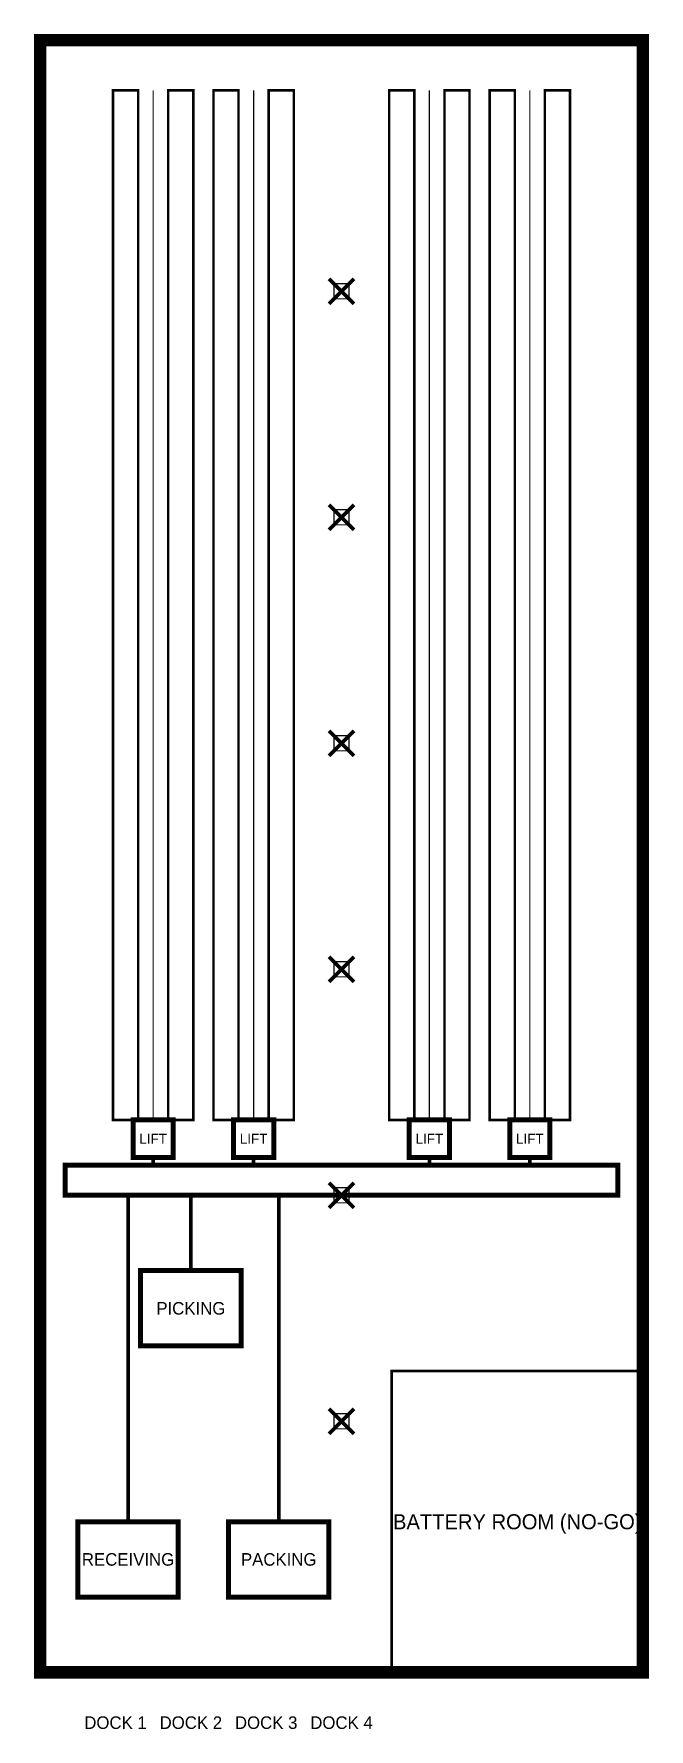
# Model space of a CAD drawing. Header units: millimetres. Extents: x -250 to 24250, y -2257 to 65250.
import ezdxf
from ezdxf.enums import TextEntityAlignment as Align

# ---------------------------------------------------------------- set-up
doc = ezdxf.new("R2010")
doc.units = ezdxf.units.MM
for name, color, linetype in [('COLUMNS', 2, 'Continuous'), ('CONVEYORS', 4, 'Continuous'), ('EQUIPMENT', 1, 'Continuous'), ('RACKS', 3, 'Continuous'), ('TEXT', 7, 'Continuous'), ('WALLS', 6, 'Continuous'), ('ZONES', 5, 'Continuous')]:
    doc.layers.add(name, color=color, linetype=linetype)

msp = doc.modelspace()

# ---------------------------------------------------------------- linework, layer by layer
at = {"layer": 'COLUMNS', "const_width": 150}
for points in [[(11500, 54500), (12500, 55500)], [(11500, 55500), (12500, 54500)], [(11500, 45500), (12500, 46500)], [(11500, 46500), (12500, 45500)], [(11500, 36500), (12500, 37500)], [(11500, 37500), (12500, 36500)], [(11500, 27500), (12500, 28500)], [(11500, 28500), (12500, 27500)], [(11500, 18500), (12500, 19500)], [(11500, 19500), (12500, 18500)], [(11500, 9500), (12500, 10500)], [(11500, 10500), (12500, 9500)]]:
    msp.add_lwpolyline(points, dxfattribs=at)
at = {"layer": 'COLUMNS', "const_width": 50}
for points in [[(11700, 54700), (12300, 54700), (12300, 55300), (11700, 55300)], [(11700, 45700), (12300, 45700), (12300, 46300), (11700, 46300)], [(11700, 36700), (12300, 36700), (12300, 37300), (11700, 37300)], [(11700, 27700), (12300, 27700), (12300, 28300), (11700, 28300)], [(11700, 18700), (12300, 18700), (12300, 19300), (11700, 19300)], [(11700, 9700), (12300, 9700), (12300, 10300), (11700, 10300)]]:
    msp.add_lwpolyline(points, close=True, dxfattribs=at)
at = {"layer": 'CONVEYORS', "const_width": 200}
msp.add_lwpolyline([(1000, 19000), (23000, 19000), (23000, 20200), (1000, 20200)], close=True, dxfattribs=at)
at = {"layer": 'CONVEYORS', "const_width": 150}
for points in [[(4500, 20200), (4500, 20500)], [(8500, 20200), (8500, 20500)], [(15500, 20200), (15500, 20500)], [(19500, 20200), (19500, 20500)], [(3500, 6000), (3500, 19000)], [(6000, 16000), (6000, 19000)], [(9500, 6000), (9500, 19000)]]:
    msp.add_lwpolyline(points, dxfattribs=at)
at = {"layer": 'EQUIPMENT', "const_width": 200}
for points in [[(3700, 20500), (5300, 20500), (5300, 22000), (3700, 22000)], [(7700, 20500), (9300, 20500), (9300, 22000), (7700, 22000)], [(14700, 20500), (16300, 20500), (16300, 22000), (14700, 22000)], [(18700, 20500), (20300, 20500), (20300, 22000), (18700, 22000)], [(4000, 13000), (8000, 13000), (8000, 16000), (4000, 16000)], [(1500, 3000), (5500, 3000), (5500, 6000), (1500, 6000)], [(7500, 3000), (11500, 3000), (11500, 6000), (7500, 6000)]]:
    msp.add_lwpolyline(points, close=True, dxfattribs=at)
at = {"layer": 'RACKS', "const_width": 100}
for points in [[(2900, 22000), (3900, 22000), (3900, 63000), (2900, 63000)], [(5100, 22000), (6100, 22000), (6100, 63000), (5100, 63000)], [(6900, 22000), (7900, 22000), (7900, 63000), (6900, 63000)], [(9100, 22000), (10100, 22000), (10100, 63000), (9100, 63000)], [(13900, 22000), (14900, 22000), (14900, 63000), (13900, 63000)], [(16100, 22000), (17100, 22000), (17100, 63000), (16100, 63000)], [(17900, 22000), (18900, 22000), (18900, 63000), (17900, 63000)], [(20100, 22000), (21100, 22000), (21100, 63000), (20100, 63000)]]:
    msp.add_lwpolyline(points, close=True, dxfattribs=at)
at = {"layer": 'RACKS', "const_width": 50}
for points in [[(4500, 22000), (4500, 63000)], [(8500, 22000), (8500, 63000)], [(15500, 22000), (15500, 63000)], [(19500, 22000), (19500, 63000)]]:
    msp.add_lwpolyline(points, dxfattribs=at)
at = {"layer": 'WALLS', "const_width": 500}
msp.add_lwpolyline([(0, 0), (24000, 0), (24000, 65000), (0, 65000)], close=True, dxfattribs=at)
at = {"layer": 'ZONES', "const_width": 100}
msp.add_lwpolyline([(14000, 0), (24000, 0), (24000, 12000), (14000, 12000)], close=True, dxfattribs=at)

# ---------------------------------------------------------------- texts
at = {"layer": 'TEXT'}
for s, height, p in [('LIFT', 400, (4500, 21250)), ('LIFT', 400, (8500, 21250)), ('LIFT', 400, (15500, 21250)), ('LIFT', 400, (19500, 21250)), ('PICKING', 500, (6000, 14500)), ('BATTERY ROOM (NO-GO)', 600, (19000, 6000)), ('RECEIVING', 500, (3500, 4500)), ('PACKING', 500, (9500, 4500)), ('DOCK 1', 500, (3000, -2000)), ('DOCK 2', 500, (6000, -2000)), ('DOCK 3', 500, (9000, -2000)), ('DOCK 4', 500, (12000, -2000))]:
    msp.add_text(s, height=height, dxfattribs=at).set_placement(p, align=Align.MIDDLE_CENTER)

doc.saveas('drawing.dxf')
